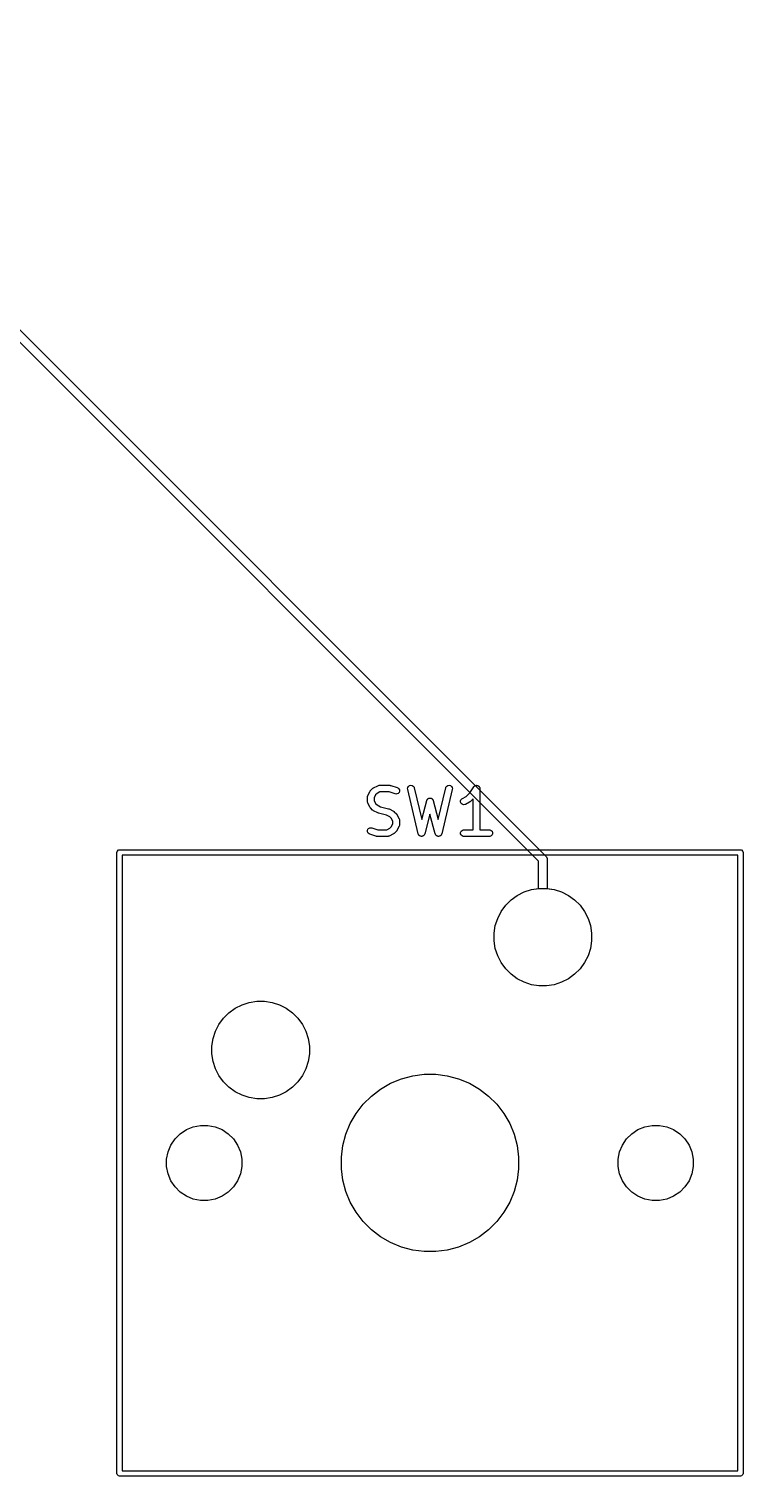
# Model space of a CAD drawing. Header units: inches. Extents: x 4.53 to 7.72, y -4.02 to -2.47.
# Drawn here: x 7.086 to 7.718, y -4.018 to -2.736 of the extents above; entities that cross this region are included whole.
import ezdxf

# ---------------------------------------------------------------- set-up
doc = ezdxf.new("R2010")
doc.units = ezdxf.units.IN
doc.header["$MEASUREMENT"] = 0
doc.layers.add('F.Silkscreen', color=41, linetype='CONTINUOUS', true_color=0xf2eda1)

msp = doc.modelspace()

# ---------------------------------------------------------------- linework, layer by layer
at = {"layer": 'F.Silkscreen', "linetype": 'CONTINUOUS'}
for p, q in [((7.537, -3.4729), (6.8066, -2.7425)), ((6.811, -2.7358), (7.5437, -3.4685)), ((7.3882, -3.4104), (7.3901, -3.4085)), ((7.3901, -3.4085), (7.3903, -3.4083)), ((7.3903, -3.4083), (7.3904, -3.4082)), ((7.3904, -3.4082), (7.3905, -3.4082)), ((7.3905, -3.4082), (7.3906, -3.4081)), ((7.3906, -3.4081), (7.3909, -3.4079)), ((7.3906, -3.4081), (7.3906, -3.4081)), ((7.3909, -3.4079), (7.3946, -3.4061)), ((7.3946, -3.4061), (7.3952, -3.4058)), ((7.3952, -3.4058), (7.3953, -3.4058)), ((7.3953, -3.4058), (7.3954, -3.4058)), ((7.3954, -3.4058), (7.396, -3.4057)), ((7.396, -3.4057), (7.4053, -3.4057)), ((7.4053, -3.4057), (7.4056, -3.4058)), ((7.4056, -3.4058), (7.4057, -3.4058)), ((7.4057, -3.4058), (7.4058, -3.4058)), ((7.4058, -3.4058), (7.4059, -3.4058)), ((7.4059, -3.4058), (7.406, -3.4058)), ((7.406, -3.4058), (7.4063, -3.4059)), ((7.4063, -3.4059), (7.4119, -3.4078)), ((7.4119, -3.4078), (7.4124, -3.408)), ((7.4124, -3.408), (7.4133, -3.4088)), ((7.4133, -3.4088), (7.4138, -3.4098)), ((7.4211, -3.4088), (7.4213, -3.4077)), ((7.4212, -3.4094), (7.4211, -3.4088)), ((7.4306, -3.4487), (7.4212, -3.4094)), ((7.4213, -3.4077), (7.4219, -3.4067)), ((7.4219, -3.4067), (7.4228, -3.406)), ((7.4228, -3.406), (7.424, -3.4057)), ((7.424, -3.4057), (7.4251, -3.4059)), ((7.4251, -3.4059), (7.4261, -3.4065)), ((7.4261, -3.4065), (7.4268, -3.4075)), ((7.4268, -3.4075), (7.4269, -3.408)), ((7.4269, -3.408), (7.4336, -3.436)), ((7.4483, -3.436), (7.4549, -3.408)), ((7.4607, -3.4094), (7.4513, -3.4487)), ((7.4549, -3.408), (7.4551, -3.4075)), ((7.4551, -3.4075), (7.4558, -3.4065)), ((7.4558, -3.4065), (7.4568, -3.4059)), ((7.4568, -3.4059), (7.4579, -3.4057)), ((7.4579, -3.4057), (7.459, -3.406)), ((7.459, -3.406), (7.46, -3.4067)), ((7.46, -3.4067), (7.4606, -3.4077)), ((7.4606, -3.4077), (7.4608, -3.4088)), ((7.4608, -3.4088), (7.4607, -3.4094)), ((7.4761, -3.4124), (7.4797, -3.4071)), ((7.4797, -3.4071), (7.4801, -3.4066)), ((7.4797, -3.4071), (7.4797, -3.4071)), ((7.4797, -3.4071), (7.4797, -3.4071)), ((7.4797, -3.4071), (7.4797, -3.4071)), ((7.4801, -3.4066), (7.4803, -3.4064)), ((7.4803, -3.4064), (7.4805, -3.4062)), ((7.4805, -3.4062), (7.4808, -3.4061)), ((7.4808, -3.4061), (7.4811, -3.406)), ((7.4811, -3.406), (7.4813, -3.4059)), ((7.4813, -3.4059), (7.4816, -3.4058)), ((7.4816, -3.4058), (7.4819, -3.4058)), ((7.4819, -3.4058), (7.4822, -3.4057)), ((7.4822, -3.4057), (7.4825, -3.4058)), ((7.4825, -3.4058), (7.4828, -3.4058)), ((7.4828, -3.4058), (7.483, -3.4059)), ((7.483, -3.4059), (7.4833, -3.406)), ((7.4833, -3.406), (7.4836, -3.4061)), ((7.4836, -3.4061), (7.4838, -3.4062)), ((7.4838, -3.4062), (7.484, -3.4064)), ((7.484, -3.4064), (7.4843, -3.4066)), ((7.4843, -3.4066), (7.4844, -3.4068)), ((7.4844, -3.4068), (7.4846, -3.4071)), ((7.4846, -3.4071), (7.4848, -3.4073)), ((7.4848, -3.4073), (7.4849, -3.4076)), ((7.4849, -3.4076), (7.485, -3.4078)), ((7.485, -3.4078), (7.4851, -3.4081)), ((7.4851, -3.4081), (7.4851, -3.4087)), ((7.4851, -3.4087), (7.4851, -3.4087)), ((7.4851, -3.4087), (7.4851, -3.4087)), ((7.4851, -3.4087), (7.4851, -3.4087)), ((7.4851, -3.4087), (7.4851, -3.4451)), ((7.3855, -3.4162), (7.3856, -3.4156)), ((7.3855, -3.4199), (7.3855, -3.4162)), ((7.3856, -3.4205), (7.3855, -3.4199)), ((7.3856, -3.4154), (7.3858, -3.4149)), ((7.3856, -3.4155), (7.3856, -3.4154)), ((7.3856, -3.4156), (7.3856, -3.4155)), ((7.3856, -3.4206), (7.3856, -3.4205)), ((7.3856, -3.4207), (7.3856, -3.4206)), ((7.3858, -3.4213), (7.3856, -3.4207)), ((7.3858, -3.4149), (7.3877, -3.4111)), ((7.3877, -3.425), (7.3858, -3.4213)), ((7.3877, -3.4111), (7.3878, -3.4109)), ((7.3878, -3.4109), (7.3879, -3.4108)), ((7.3879, -3.4107), (7.388, -3.4106)), ((7.3879, -3.4108), (7.3879, -3.4107)), ((7.388, -3.4106), (7.3881, -3.4106)), ((7.3881, -3.4106), (7.3882, -3.4104)), ((7.3928, -3.4142), (7.3914, -3.4169)), ((7.3914, -3.4169), (7.3914, -3.4192)), ((7.3914, -3.4192), (7.3928, -3.4219)), ((7.394, -3.413), (7.3928, -3.4142)), ((7.3928, -3.4219), (7.394, -3.4231)), ((7.3966, -3.4116), (7.394, -3.413)), ((7.4048, -3.4116), (7.3966, -3.4116)), ((7.41, -3.4134), (7.4048, -3.4116)), ((7.4106, -3.4135), (7.41, -3.4134)), ((7.4117, -3.4134), (7.4106, -3.4135)), ((7.4128, -3.4129), (7.4117, -3.4134)), ((7.4135, -3.412), (7.4128, -3.4129)), ((7.4139, -3.4109), (7.4135, -3.412)), ((7.4138, -3.4098), (7.4139, -3.4109)), ((7.4336, -3.436), (7.4381, -3.4192)), ((7.4381, -3.419), (7.4382, -3.4189)), ((7.4381, -3.4192), (7.4381, -3.419)), ((7.4381, -3.419), (7.4381, -3.419)), ((7.4382, -3.4189), (7.4383, -3.4186)), ((7.4383, -3.4186), (7.4385, -3.4183)), ((7.4385, -3.4183), (7.4387, -3.418)), ((7.4387, -3.418), (7.4389, -3.4179)), ((7.4389, -3.4179), (7.439, -3.4177)), ((7.439, -3.4177), (7.4393, -3.4175)), ((7.4393, -3.4175), (7.4396, -3.4173)), ((7.4396, -3.4173), (7.4398, -3.4172)), ((7.4398, -3.4172), (7.44, -3.4171)), ((7.44, -3.4171), (7.4404, -3.4171)), ((7.4404, -3.4171), (7.4408, -3.417)), ((7.4408, -3.417), (7.4409, -3.417)), ((7.4409, -3.417), (7.4411, -3.417)), ((7.4411, -3.417), (7.4415, -3.4171)), ((7.4415, -3.4171), (7.4419, -3.4171)), ((7.4419, -3.4171), (7.4421, -3.4172)), ((7.4421, -3.4172), (7.4422, -3.4173)), ((7.4422, -3.4173), (7.4426, -3.4175)), ((7.4426, -3.4175), (7.4429, -3.4177)), ((7.4429, -3.4177), (7.443, -3.4179)), ((7.443, -3.4179), (7.4432, -3.418)), ((7.4432, -3.418), (7.4434, -3.4183)), ((7.4434, -3.4183), (7.4436, -3.4186)), ((7.4436, -3.4186), (7.4437, -3.4189)), ((7.4437, -3.4189), (7.4437, -3.419)), ((7.4437, -3.419), (7.4437, -3.419)), ((7.4437, -3.419), (7.4438, -3.4192)), ((7.4438, -3.4192), (7.4483, -3.436)), ((7.468, -3.4196), (7.4684, -3.4185)), ((7.4681, -3.4207), (7.468, -3.4196)), ((7.4686, -3.4218), (7.4681, -3.4207)), ((7.4684, -3.4185), (7.4691, -3.4176)), ((7.4695, -3.4225), (7.4686, -3.4218)), ((7.4691, -3.4176), (7.4696, -3.4173)), ((7.4696, -3.4173), (7.4729, -3.4156)), ((7.476, -3.4207), (7.4723, -3.4226)), ((7.4729, -3.4156), (7.4761, -3.4124)), ((7.4763, -3.4206), (7.476, -3.4207)), ((7.4764, -3.4205), (7.4763, -3.4205)), ((7.4763, -3.4205), (7.4763, -3.4206)), ((7.4765, -3.4204), (7.4764, -3.4205)), ((7.4766, -3.4203), (7.4765, -3.4204)), ((7.4768, -3.4202), (7.4766, -3.4203)), ((7.4792, -3.4177), (7.4768, -3.4202)), ((7.4792, -3.4451), (7.4792, -3.4177)), ((7.3878, -3.4253), (7.3877, -3.425)), ((7.3879, -3.4253), (7.3878, -3.4253)), ((7.3879, -3.4254), (7.3879, -3.4253)), ((7.388, -3.4255), (7.3879, -3.4254)), ((7.3881, -3.4256), (7.388, -3.4255)), ((7.3882, -3.4258), (7.3881, -3.4256)), ((7.3901, -3.4277), (7.3882, -3.4258)), ((7.3903, -3.4278), (7.3901, -3.4277)), ((7.3904, -3.4279), (7.3903, -3.4278)), ((7.3905, -3.428), (7.3904, -3.4279)), ((7.3906, -3.428), (7.3905, -3.428)), ((7.3906, -3.4281), (7.3906, -3.428)), ((7.3909, -3.4282), (7.3906, -3.4281)), ((7.3946, -3.4301), (7.3909, -3.4282)), ((7.394, -3.4231), (7.397, -3.4247)), ((7.3947, -3.4301), (7.3946, -3.4301)), ((7.3949, -3.4302), (7.3947, -3.4301)), ((7.3947, -3.4301), (7.3947, -3.4301)), ((7.3952, -3.4303), (7.3949, -3.4302)), ((7.4024, -3.4321), (7.3952, -3.4303)), ((7.3952, -3.4303), (7.3952, -3.4303)), ((7.3952, -3.4303), (7.3952, -3.4303)), ((7.397, -3.4247), (7.4042, -3.4265)), ((7.4054, -3.4336), (7.4024, -3.4321)), ((7.4042, -3.4265), (7.4042, -3.4265)), ((7.4042, -3.4265), (7.4042, -3.4265)), ((7.4042, -3.4265), (7.4045, -3.4266)), ((7.4045, -3.4266), (7.4047, -3.4266)), ((7.4047, -3.4266), (7.4047, -3.4267)), ((7.4047, -3.4267), (7.4048, -3.4267)), ((7.4048, -3.4267), (7.4085, -3.4285)), ((7.4066, -3.4348), (7.4054, -3.4336)), ((7.408, -3.4375), (7.4066, -3.4348)), ((7.4085, -3.4285), (7.4088, -3.4287)), ((7.4088, -3.4287), (7.4088, -3.4287)), ((7.4088, -3.4287), (7.4089, -3.4288)), ((7.4089, -3.4288), (7.409, -3.4289)), ((7.409, -3.4289), (7.4091, -3.4289)), ((7.4091, -3.4289), (7.4093, -3.4291)), ((7.4093, -3.4291), (7.4112, -3.431)), ((7.4112, -3.431), (7.4113, -3.4312)), ((7.4113, -3.4312), (7.4114, -3.4313)), ((7.4114, -3.4313), (7.4115, -3.4313)), ((7.4115, -3.4313), (7.4115, -3.4314)), ((7.4115, -3.4314), (7.4116, -3.4315)), ((7.4116, -3.4315), (7.4117, -3.4317)), ((7.4117, -3.4317), (7.4136, -3.4355)), ((7.4409, -3.4314), (7.4363, -3.4488)), ((7.4456, -3.4488), (7.4409, -3.4314)), ((7.4706, -3.4229), (7.4695, -3.4225)), ((7.4717, -3.4228), (7.4706, -3.4229)), ((7.4723, -3.4226), (7.4717, -3.4228)), ((7.3855, -3.4458), (7.3859, -3.4447)), ((7.3856, -3.447), (7.3855, -3.4458)), ((7.3861, -3.448), (7.3856, -3.447)), ((7.3859, -3.4447), (7.3866, -3.4439)), ((7.3866, -3.4439), (7.3877, -3.4433)), ((7.3877, -3.4433), (7.3888, -3.4433)), ((7.3888, -3.4433), (7.3894, -3.4434)), ((7.3894, -3.4434), (7.3946, -3.4451)), ((7.3946, -3.4451), (7.4028, -3.4451)), ((7.4028, -3.4451), (7.4054, -3.4438)), ((7.4054, -3.4438), (7.4066, -3.4426)), ((7.4066, -3.4426), (7.408, -3.4399)), ((7.408, -3.4399), (7.408, -3.4375)), ((7.4112, -3.4464), (7.4093, -3.4483)), ((7.4113, -3.4462), (7.4112, -3.4464)), ((7.4114, -3.4461), (7.4113, -3.4462)), ((7.4115, -3.446), (7.4114, -3.4461)), ((7.4116, -3.4459), (7.4115, -3.446)), ((7.4115, -3.446), (7.4115, -3.446)), ((7.4117, -3.4456), (7.4116, -3.4459)), ((7.4136, -3.4419), (7.4117, -3.4456)), ((7.4136, -3.4355), (7.4138, -3.436)), ((7.4138, -3.4413), (7.4136, -3.4419)), ((7.4138, -3.436), (7.4138, -3.4361)), ((7.4138, -3.4361), (7.4138, -3.4362)), ((7.4138, -3.4362), (7.4139, -3.4368)), ((7.4139, -3.4406), (7.4138, -3.4411)), ((7.4138, -3.4411), (7.4138, -3.4412)), ((7.4138, -3.4412), (7.4138, -3.4413)), ((7.4139, -3.4368), (7.4139, -3.4406)), ((7.468, -3.4475), (7.4685, -3.4464)), ((7.468, -3.4486), (7.468, -3.4475)), ((7.4685, -3.4464), (7.4693, -3.4456)), ((7.4693, -3.4456), (7.4704, -3.4452)), ((7.4704, -3.4452), (7.4709, -3.4451)), ((7.4709, -3.4451), (7.4792, -3.4451)), ((7.4851, -3.4451), (7.4934, -3.4451)), ((7.4934, -3.4451), (7.494, -3.4452)), ((7.494, -3.4452), (7.4951, -3.4456)), ((7.4951, -3.4456), (7.4959, -3.4464)), ((7.4959, -3.4464), (7.4963, -3.4475)), ((7.4963, -3.4475), (7.4963, -3.4486)), ((7.387, -3.4488), (7.3861, -3.448)), ((7.3875, -3.449), (7.387, -3.4488)), ((7.3931, -3.4509), (7.3875, -3.449)), ((7.3934, -3.4509), (7.3931, -3.4509)), ((7.3935, -3.451), (7.3934, -3.4509)), ((7.3936, -3.451), (7.3935, -3.451)), ((7.3937, -3.451), (7.3936, -3.451)), ((7.3938, -3.451), (7.3937, -3.451)), ((7.3941, -3.451), (7.3938, -3.451)), ((7.4034, -3.451), (7.3941, -3.451)), ((7.404, -3.451), (7.4034, -3.451)), ((7.4041, -3.4509), (7.404, -3.451)), ((7.4042, -3.4509), (7.4041, -3.4509)), ((7.4048, -3.4507), (7.4042, -3.4509)), ((7.4085, -3.4488), (7.4048, -3.4507)), ((7.4088, -3.4487), (7.4085, -3.4488)), ((7.4089, -3.4486), (7.4088, -3.4486)), ((7.4088, -3.4486), (7.4088, -3.4487)), ((7.409, -3.4485), (7.4089, -3.4486)), ((7.4091, -3.4485), (7.409, -3.4485)), ((7.4093, -3.4483), (7.4091, -3.4485)), ((7.4306, -3.4489), (7.4306, -3.4487)), ((7.4307, -3.449), (7.4306, -3.4489)), ((7.4307, -3.4491), (7.4307, -3.449)), ((7.4308, -3.4493), (7.4307, -3.4491)), ((7.431, -3.4496), (7.4308, -3.4493)), ((7.4312, -3.45), (7.431, -3.4496)), ((7.4313, -3.4501), (7.4312, -3.45)), ((7.4314, -3.4502), (7.4313, -3.4501)), ((7.4318, -3.4505), (7.4314, -3.4502)), ((7.4321, -3.4507), (7.4318, -3.4505)), ((7.4323, -3.4508), (7.4321, -3.4507)), ((7.4324, -3.4508), (7.4323, -3.4508)), ((7.4328, -3.4509), (7.4324, -3.4508)), ((7.4333, -3.451), (7.4328, -3.4509)), ((7.4334, -3.451), (7.4333, -3.451)), ((7.4336, -3.451), (7.4334, -3.451)), ((7.434, -3.4509), (7.4336, -3.451)), ((7.4344, -3.4509), (7.434, -3.4509)), ((7.4345, -3.4508), (7.4344, -3.4509)), ((7.4347, -3.4507), (7.4345, -3.4508)), ((7.435, -3.4505), (7.4347, -3.4507)), ((7.4354, -3.4503), (7.435, -3.4505)), ((7.4355, -3.4502), (7.4354, -3.4503)), ((7.4356, -3.4501), (7.4355, -3.4502)), ((7.4358, -3.4497), (7.4356, -3.4501)), ((7.4361, -3.4494), (7.4358, -3.4497)), ((7.4362, -3.4492), (7.4361, -3.4494)), ((7.4363, -3.4488), (7.4362, -3.449)), ((7.4362, -3.449), (7.4362, -3.4491)), ((7.4362, -3.4491), (7.4362, -3.4492)), ((7.4457, -3.449), (7.4456, -3.4488)), ((7.4457, -3.4491), (7.4457, -3.449)), ((7.4457, -3.4492), (7.4457, -3.4491)), ((7.4458, -3.4494), (7.4457, -3.4492)), ((7.4461, -3.4497), (7.4458, -3.4494)), ((7.4463, -3.4501), (7.4461, -3.4497)), ((7.4464, -3.4502), (7.4463, -3.4501)), ((7.4465, -3.4503), (7.4464, -3.4502)), ((7.4469, -3.4505), (7.4465, -3.4503)), ((7.4472, -3.4507), (7.4469, -3.4505)), ((7.4474, -3.4508), (7.4472, -3.4507)), ((7.4475, -3.4509), (7.4474, -3.4508)), ((7.4479, -3.4509), (7.4475, -3.4509)), ((7.4483, -3.451), (7.4479, -3.4509)), ((7.4485, -3.451), (7.4483, -3.451)), ((7.4486, -3.451), (7.4485, -3.451)), ((7.449, -3.4509), (7.4486, -3.451)), ((7.4495, -3.4508), (7.449, -3.4509)), ((7.4496, -3.4508), (7.4495, -3.4508)), ((7.4497, -3.4507), (7.4496, -3.4508)), ((7.4501, -3.4505), (7.4497, -3.4507)), ((7.4505, -3.4502), (7.4501, -3.4505)), ((7.4507, -3.45), (7.4505, -3.4501)), ((7.4505, -3.4501), (7.4505, -3.4502)), ((7.4509, -3.4496), (7.4507, -3.45)), ((7.4511, -3.4493), (7.4509, -3.4496)), ((7.4512, -3.4491), (7.4511, -3.4493)), ((7.4513, -3.4487), (7.4512, -3.4489)), ((7.4512, -3.4489), (7.4512, -3.449)), ((7.4512, -3.449), (7.4512, -3.4491)), ((7.4685, -3.4497), (7.468, -3.4486)), ((7.4693, -3.4505), (7.4685, -3.4497)), ((7.4704, -3.451), (7.4693, -3.4505)), ((7.4709, -3.451), (7.4704, -3.451)), ((7.4934, -3.451), (7.4709, -3.451)), ((7.494, -3.451), (7.4934, -3.451)), ((7.4951, -3.4505), (7.494, -3.451)), ((7.4959, -3.4497), (7.4951, -3.4505)), ((7.4963, -3.4486), (7.4959, -3.4497)), ((7.1636, -3.4652), (7.1638, -3.4643)), ((7.1636, -4.0152), (7.1636, -3.4652)), ((7.1638, -3.4643), (7.165, -3.463)), ((7.165, -3.463), (7.1659, -3.4628)), ((7.1659, -3.4628), (7.7159, -3.4628)), ((7.1683, -3.4675), (7.1683, -4.0128)), ((7.7136, -3.4675), (7.1683, -3.4675)), ((7.537, -3.4971), (7.537, -3.4729)), ((7.5437, -3.4685), (7.5442, -3.4691)), ((7.5442, -3.4691), (7.5442, -3.4691)), ((7.5442, -3.4691), (7.5448, -3.4705)), ((7.5448, -3.4705), (7.5449, -3.4713)), ((7.5449, -3.4713), (7.5449, -3.4971)), ((7.7136, -4.0128), (7.7136, -3.4675)), ((7.7159, -3.4628), (7.7168, -3.463)), ((7.7168, -3.463), (7.7181, -3.4643)), ((7.7181, -3.4643), (7.7183, -3.4652)), ((7.7183, -3.4652), (7.7183, -4.0152)), ((7.5244, -3.5001), (7.5308, -3.498)), ((7.5244, -3.5001), (7.5308, -3.498)), ((7.5308, -3.498), (7.5375, -3.497)), ((7.5308, -3.498), (7.537, -3.4971)), ((7.5375, -3.497), (7.5443, -3.497)), ((7.5443, -3.497), (7.5511, -3.498)), ((7.5449, -3.4971), (7.5511, -3.498)), ((7.5511, -3.498), (7.5575, -3.5001)), ((7.5511, -3.498), (7.5575, -3.5001)), ((7.508, -3.512), (7.5128, -3.5072)), ((7.508, -3.512), (7.5128, -3.5072)), ((7.5128, -3.5072), (7.5183, -3.5032)), ((7.5128, -3.5072), (7.5183, -3.5032)), ((7.5183, -3.5032), (7.5244, -3.5001)), ((7.5183, -3.5032), (7.5244, -3.5001)), ((7.5575, -3.5001), (7.5636, -3.5032)), ((7.5575, -3.5001), (7.5636, -3.5032)), ((7.5636, -3.5032), (7.5691, -3.5072)), ((7.5636, -3.5032), (7.5691, -3.5072)), ((7.5691, -3.5072), (7.5739, -3.512)), ((7.5691, -3.5072), (7.5739, -3.512)), ((7.4988, -3.53), (7.5009, -3.5236)), ((7.4988, -3.53), (7.5009, -3.5236)), ((7.5009, -3.5236), (7.504, -3.5175)), ((7.5009, -3.5236), (7.504, -3.5175)), ((7.504, -3.5175), (7.508, -3.512)), ((7.504, -3.5175), (7.508, -3.512)), ((7.5739, -3.512), (7.5779, -3.5175)), ((7.5739, -3.512), (7.5779, -3.5175)), ((7.5779, -3.5175), (7.581, -3.5236)), ((7.5779, -3.5175), (7.581, -3.5236)), ((7.581, -3.5236), (7.5831, -3.53)), ((7.581, -3.5236), (7.5831, -3.53)), ((7.4978, -3.5368), (7.4988, -3.53)), ((7.4978, -3.5368), (7.4988, -3.53)), ((7.4978, -3.5436), (7.4978, -3.5368)), ((7.4978, -3.5436), (7.4978, -3.5368)), ((7.5831, -3.53), (7.5841, -3.5368)), ((7.5831, -3.53), (7.5841, -3.5368)), ((7.5841, -3.5368), (7.5841, -3.5436)), ((7.5841, -3.5368), (7.5841, -3.5436)), ((7.4988, -3.5503), (7.4978, -3.5436)), ((7.4988, -3.5503), (7.4978, -3.5436)), ((7.5009, -3.5567), (7.4988, -3.5503)), ((7.5009, -3.5567), (7.4988, -3.5503)), ((7.5831, -3.5503), (7.581, -3.5567)), ((7.5831, -3.5503), (7.581, -3.5567)), ((7.5841, -3.5436), (7.5831, -3.5503)), ((7.5841, -3.5436), (7.5831, -3.5503)), ((7.504, -3.5628), (7.5009, -3.5567)), ((7.504, -3.5628), (7.5009, -3.5567)), ((7.508, -3.5683), (7.504, -3.5628)), ((7.508, -3.5683), (7.504, -3.5628)), ((7.5779, -3.5628), (7.5739, -3.5683)), ((7.5779, -3.5628), (7.5739, -3.5683)), ((7.581, -3.5567), (7.5779, -3.5628)), ((7.581, -3.5567), (7.5779, -3.5628)), ((7.5128, -3.5731), (7.508, -3.5683)), ((7.5128, -3.5731), (7.508, -3.5683)), ((7.5183, -3.5771), (7.5128, -3.5731)), ((7.5183, -3.5771), (7.5128, -3.5731)), ((7.5691, -3.5731), (7.5636, -3.5771)), ((7.5691, -3.5731), (7.5636, -3.5771)), ((7.5739, -3.5683), (7.5691, -3.5731)), ((7.5739, -3.5683), (7.5691, -3.5731)), ((7.5244, -3.5802), (7.5183, -3.5771)), ((7.5244, -3.5802), (7.5183, -3.5771)), ((7.5308, -3.5823), (7.5244, -3.5802)), ((7.5308, -3.5823), (7.5244, -3.5802)), ((7.5375, -3.5833), (7.5308, -3.5823)), ((7.5375, -3.5833), (7.5308, -3.5823)), ((7.5443, -3.5833), (7.5375, -3.5833)), ((7.5443, -3.5833), (7.5375, -3.5833)), ((7.5511, -3.5823), (7.5443, -3.5833)), ((7.5511, -3.5823), (7.5443, -3.5833)), ((7.5575, -3.5802), (7.5511, -3.5823)), ((7.5575, -3.5802), (7.5511, -3.5823)), ((7.5636, -3.5771), (7.5575, -3.5802)), ((7.5636, -3.5771), (7.5575, -3.5802)), ((7.2683, -3.6032), (7.2744, -3.6001)), ((7.2683, -3.6032), (7.2744, -3.6001)), ((7.2744, -3.6001), (7.2808, -3.598)), ((7.2744, -3.6001), (7.2808, -3.598)), ((7.2808, -3.598), (7.2875, -3.597)), ((7.2808, -3.598), (7.2875, -3.597)), ((7.2875, -3.597), (7.2943, -3.597)), ((7.2875, -3.597), (7.2943, -3.597)), ((7.2943, -3.597), (7.3011, -3.598)), ((7.2943, -3.597), (7.3011, -3.598)), ((7.3011, -3.598), (7.3075, -3.6001)), ((7.3011, -3.598), (7.3075, -3.6001)), ((7.3075, -3.6001), (7.3136, -3.6032)), ((7.3075, -3.6001), (7.3136, -3.6032)), ((7.254, -3.6175), (7.258, -3.612)), ((7.254, -3.6175), (7.258, -3.612)), ((7.258, -3.612), (7.2628, -3.6072)), ((7.258, -3.612), (7.2628, -3.6072)), ((7.2628, -3.6072), (7.2683, -3.6032)), ((7.2628, -3.6072), (7.2683, -3.6032)), ((7.3136, -3.6032), (7.3191, -3.6072)), ((7.3136, -3.6032), (7.3191, -3.6072)), ((7.3191, -3.6072), (7.3239, -3.612)), ((7.3191, -3.6072), (7.3239, -3.612)), ((7.3239, -3.612), (7.3279, -3.6175)), ((7.3239, -3.612), (7.3279, -3.6175)), ((7.2488, -3.63), (7.2509, -3.6236)), ((7.2488, -3.63), (7.2509, -3.6236)), ((7.2509, -3.6236), (7.254, -3.6175)), ((7.2509, -3.6236), (7.254, -3.6175)), ((7.3279, -3.6175), (7.331, -3.6236)), ((7.3279, -3.6175), (7.331, -3.6236)), ((7.331, -3.6236), (7.3331, -3.63)), ((7.331, -3.6236), (7.3331, -3.63)), ((7.2478, -3.6368), (7.2488, -3.63)), ((7.2478, -3.6368), (7.2488, -3.63)), ((7.2478, -3.6436), (7.2478, -3.6368)), ((7.2478, -3.6436), (7.2478, -3.6368)), ((7.3331, -3.63), (7.3341, -3.6368)), ((7.3331, -3.63), (7.3341, -3.6368)), ((7.3341, -3.6368), (7.3341, -3.6436)), ((7.3341, -3.6368), (7.3341, -3.6436)), ((7.2488, -3.6503), (7.2478, -3.6436)), ((7.2488, -3.6503), (7.2478, -3.6436)), ((7.2509, -3.6567), (7.2488, -3.6503)), ((7.2509, -3.6567), (7.2488, -3.6503)), ((7.3331, -3.6503), (7.331, -3.6567)), ((7.3331, -3.6503), (7.331, -3.6567)), ((7.3341, -3.6436), (7.3331, -3.6503)), ((7.3341, -3.6436), (7.3331, -3.6503)), ((7.254, -3.6628), (7.2509, -3.6567)), ((7.254, -3.6628), (7.2509, -3.6567)), ((7.258, -3.6683), (7.254, -3.6628)), ((7.258, -3.6683), (7.254, -3.6628)), ((7.3279, -3.6628), (7.3239, -3.6683)), ((7.3279, -3.6628), (7.3239, -3.6683)), ((7.331, -3.6567), (7.3279, -3.6628)), ((7.331, -3.6567), (7.3279, -3.6628)), ((7.4061, -3.6695), (7.4156, -3.6656)), ((7.4156, -3.6656), (7.4256, -3.6629)), ((7.4256, -3.6629), (7.4358, -3.6616)), ((7.4358, -3.6616), (7.4461, -3.6616)), ((7.4461, -3.6616), (7.4563, -3.6629)), ((7.4563, -3.6629), (7.4663, -3.6656)), ((7.4663, -3.6656), (7.4758, -3.6695)), ((7.2628, -3.6731), (7.258, -3.6683)), ((7.2628, -3.6731), (7.258, -3.6683)), ((7.2683, -3.6771), (7.2628, -3.6731)), ((7.2683, -3.6771), (7.2628, -3.6731)), ((7.2744, -3.6802), (7.2683, -3.6771)), ((7.2744, -3.6802), (7.2683, -3.6771)), ((7.3136, -3.6771), (7.3075, -3.6802)), ((7.3136, -3.6771), (7.3075, -3.6802)), ((7.3191, -3.6731), (7.3136, -3.6771)), ((7.3191, -3.6731), (7.3136, -3.6771)), ((7.3239, -3.6683), (7.3191, -3.6731)), ((7.3239, -3.6683), (7.3191, -3.6731)), ((7.389, -3.681), (7.3972, -3.6747)), ((7.3972, -3.6747), (7.4061, -3.6695)), ((7.4758, -3.6695), (7.4847, -3.6747)), ((7.4847, -3.6747), (7.4929, -3.681)), ((7.2808, -3.6823), (7.2744, -3.6802)), ((7.2808, -3.6823), (7.2744, -3.6802)), ((7.2875, -3.6833), (7.2808, -3.6823)), ((7.2875, -3.6833), (7.2808, -3.6823)), ((7.2943, -3.6833), (7.2875, -3.6833)), ((7.2943, -3.6833), (7.2875, -3.6833)), ((7.3011, -3.6823), (7.2943, -3.6833)), ((7.3011, -3.6823), (7.2943, -3.6833)), ((7.3075, -3.6802), (7.3011, -3.6823)), ((7.3075, -3.6802), (7.3011, -3.6823)), ((7.3755, -3.6964), (7.3817, -3.6882)), ((7.3817, -3.6882), (7.389, -3.681)), ((7.4929, -3.681), (7.5001, -3.6882)), ((7.5001, -3.6882), (7.5064, -3.6964)), ((7.3703, -3.7053), (7.3755, -3.6964)), ((7.5064, -3.6964), (7.5116, -3.7053)), ((7.2151, -3.7189), (7.2197, -3.7143)), ((7.2197, -3.7143), (7.2252, -3.7106)), ((7.2252, -3.7106), (7.2312, -3.7081)), ((7.2312, -3.7081), (7.2377, -3.7069)), ((7.2377, -3.7069), (7.2442, -3.7069)), ((7.2442, -3.7069), (7.2507, -3.7081)), ((7.2507, -3.7081), (7.2567, -3.7106)), ((7.2567, -3.7106), (7.2622, -3.7143)), ((7.2622, -3.7143), (7.2668, -3.7189)), ((7.3637, -3.7248), (7.3664, -3.7148)), ((7.3664, -3.7148), (7.3703, -3.7053)), ((7.5116, -3.7053), (7.5155, -3.7148)), ((7.5155, -3.7148), (7.5182, -3.7248)), ((7.6151, -3.7189), (7.6197, -3.7143)), ((7.6197, -3.7143), (7.6252, -3.7106)), ((7.6252, -3.7106), (7.6312, -3.7081)), ((7.6312, -3.7081), (7.6377, -3.7069)), ((7.6377, -3.7069), (7.6442, -3.7069)), ((7.6442, -3.7069), (7.6507, -3.7081)), ((7.6507, -3.7081), (7.6567, -3.7106)), ((7.6567, -3.7106), (7.6622, -3.7143)), ((7.6622, -3.7143), (7.6668, -3.7189)), ((7.2089, -3.7304), (7.2114, -3.7244)), ((7.2114, -3.7244), (7.2151, -3.7189)), ((7.2668, -3.7189), (7.2705, -3.7244)), ((7.2705, -3.7244), (7.273, -3.7304)), ((7.3624, -3.735), (7.3637, -3.7248)), ((7.5182, -3.7248), (7.5195, -3.735)), ((7.6089, -3.7304), (7.6114, -3.7244)), ((7.6114, -3.7244), (7.6151, -3.7189)), ((7.6668, -3.7189), (7.6705, -3.7244)), ((7.6705, -3.7244), (7.673, -3.7304)), ((7.2076, -3.7369), (7.2089, -3.7304)), ((7.2076, -3.7434), (7.2076, -3.7369)), ((7.273, -3.7304), (7.2742, -3.7369)), ((7.2742, -3.7369), (7.2742, -3.7434)), ((7.3624, -3.7453), (7.3624, -3.735)), ((7.5195, -3.735), (7.5195, -3.7453)), ((7.6076, -3.7369), (7.6089, -3.7304)), ((7.6076, -3.7434), (7.6076, -3.7369)), ((7.673, -3.7304), (7.6742, -3.7369)), ((7.6742, -3.7369), (7.6742, -3.7434)), ((7.2089, -3.7499), (7.2076, -3.7434)), ((7.2114, -3.7559), (7.2089, -3.7499)), ((7.273, -3.7499), (7.2705, -3.7559)), ((7.2742, -3.7434), (7.273, -3.7499)), ((7.3637, -3.7555), (7.3624, -3.7453)), ((7.5195, -3.7453), (7.5182, -3.7555)), ((7.6089, -3.7499), (7.6076, -3.7434)), ((7.6114, -3.7559), (7.6089, -3.7499)), ((7.673, -3.7499), (7.6705, -3.7559)), ((7.6742, -3.7434), (7.673, -3.7499)), ((7.2151, -3.7614), (7.2114, -3.7559)), ((7.2197, -3.766), (7.2151, -3.7614)), ((7.2252, -3.7697), (7.2197, -3.766)), ((7.2622, -3.766), (7.2567, -3.7697)), ((7.2668, -3.7614), (7.2622, -3.766)), ((7.2705, -3.7559), (7.2668, -3.7614)), ((7.3664, -3.7655), (7.3637, -3.7555)), ((7.3703, -3.775), (7.3664, -3.7655)), ((7.5155, -3.7655), (7.5116, -3.775)), ((7.5182, -3.7555), (7.5155, -3.7655)), ((7.6151, -3.7614), (7.6114, -3.7559)), ((7.6197, -3.766), (7.6151, -3.7614)), ((7.6252, -3.7697), (7.6197, -3.766)), ((7.6622, -3.766), (7.6567, -3.7697)), ((7.6668, -3.7614), (7.6622, -3.766)), ((7.6705, -3.7559), (7.6668, -3.7614)), ((7.2312, -3.7722), (7.2252, -3.7697)), ((7.2377, -3.7735), (7.2312, -3.7722)), ((7.2442, -3.7735), (7.2377, -3.7735)), ((7.2507, -3.7722), (7.2442, -3.7735)), ((7.2567, -3.7697), (7.2507, -3.7722)), ((7.3755, -3.7839), (7.3703, -3.775)), ((7.5116, -3.775), (7.5064, -3.7839)), ((7.6312, -3.7722), (7.6252, -3.7697)), ((7.6377, -3.7735), (7.6312, -3.7722)), ((7.6442, -3.7735), (7.6377, -3.7735)), ((7.6507, -3.7722), (7.6442, -3.7735)), ((7.6567, -3.7697), (7.6507, -3.7722)), ((7.3817, -3.7921), (7.3755, -3.7839)), ((7.389, -3.7994), (7.3817, -3.7921)), ((7.5001, -3.7921), (7.4929, -3.7994)), ((7.5064, -3.7839), (7.5001, -3.7921)), ((7.3972, -3.8056), (7.389, -3.7994)), ((7.4061, -3.8108), (7.3972, -3.8056)), ((7.4847, -3.8056), (7.4758, -3.8108)), ((7.4929, -3.7994), (7.4847, -3.8056)), ((7.4156, -3.8147), (7.4061, -3.8108)), ((7.4256, -3.8174), (7.4156, -3.8147)), ((7.4358, -3.8187), (7.4256, -3.8174)), ((7.4461, -3.8187), (7.4358, -3.8187)), ((7.4563, -3.8174), (7.4461, -3.8187)), ((7.4663, -3.8147), (7.4563, -3.8174)), ((7.4758, -3.8108), (7.4663, -3.8147)), ((7.1638, -4.0161), (7.1636, -4.0152)), ((7.165, -4.0173), (7.1638, -4.0161)), ((7.1659, -4.0175), (7.165, -4.0173)), ((7.7159, -4.0175), (7.1659, -4.0175)), ((7.1683, -4.0128), (7.7136, -4.0128)), ((7.7168, -4.0173), (7.7159, -4.0175)), ((7.7181, -4.0161), (7.7168, -4.0173)), ((7.7183, -4.0152), (7.7181, -4.0161))]:
    msp.add_line(p, q, dxfattribs=at)

doc.saveas('drawing.dxf')
